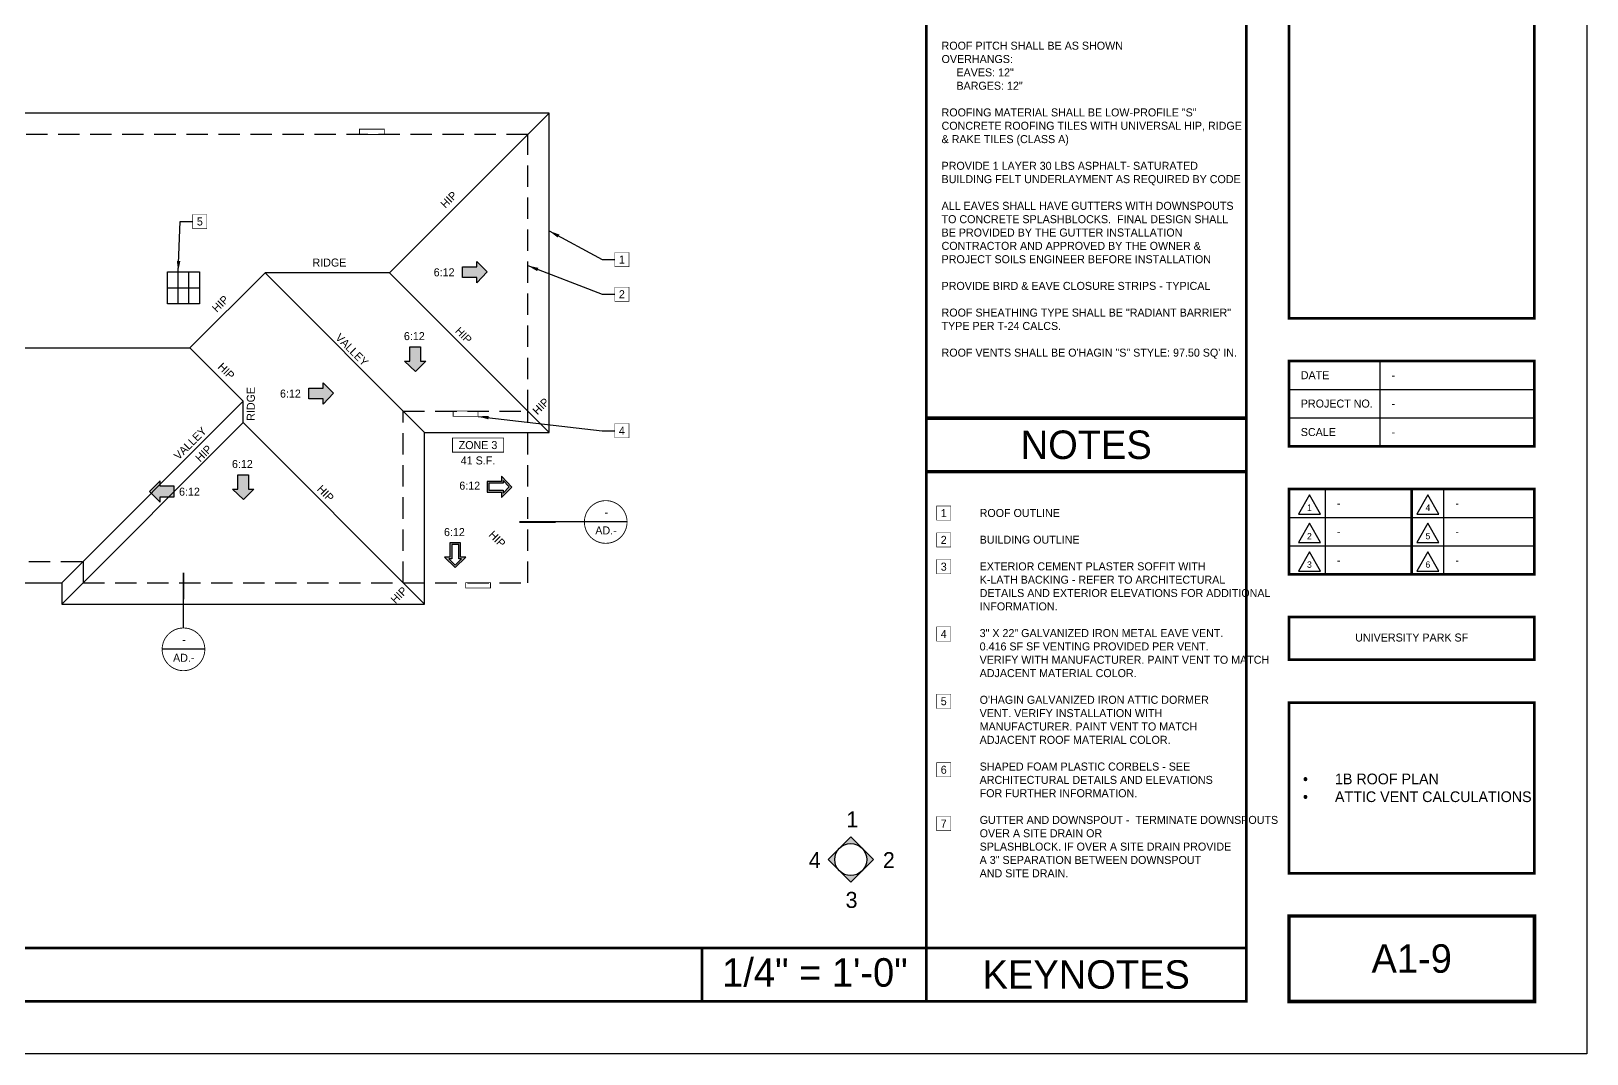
# Model space of a CAD drawing. Extents: x -1728 to 1117, y -1152 to 401.
# Drawn here: x -875 to 0, y -1152 to -577 of the extents above; entities that cross this region are included whole.
import ezdxf
from ezdxf.enums import TextEntityAlignment as Align

# ---------------------------------------------------------------- set-up
doc = ezdxf.new("R2010")
doc.units = 0
doc.header["$LTSCALE"] = 48
doc.header["$MEASUREMENT"] = 0
doc.linetypes.add('HIDDEN', pattern=[0.375, 0.25, -0.125])
doc.layers.get('0').update_dxf_attribs({"linetype": 'CONTINUOUS'})
doc.layers.add('24X36TB', color=7, linetype='CONTINUOUS', lineweight=30)
for name, color, linetype in [('30X42TB', 7, 'CONTINUOUS'), ('A-DIMS', 3, 'CONTINUOUS'), ('A-RF-BLDG', 42, 'HIDDEN'), ('A-RF-ROOF', 242, 'CONTINUOUS'), ('A-SYM', 2, 'CONTINUOUS'), ('A-SYM TEXT', 3, 'CONTINUOUS'), ('A-SYM-TEXT', 3, 'CONTINUOUS'), ('A-SYMTEXT', 2, 'CONTINUOUS'), ('A-TEXT', 3, 'CONTINUOUS'), ('TB-text', 3, 'CONTINUOUS')]:
    doc.layers.add(name, color=color, linetype=linetype)
doc.styles.get("Standard").update_dxf_attribs({"font": 'ERASMD.TTF', "height": 4.5})
doc.dimstyles.new('ARROW$7', dxfattribs={"dimscale": 48, "dimtxt": 0.18, "dimasz": 0.125, "dimexe": 0.1875, "dimexo": 0.0625, "dimgap": 0.09375, "dimtad": 1, "dimdec": 4, "dimzin": 3, "dimdsep": 46, "dimlunit": 4, "dimtxsty": 'Standard', "dimcen": 0.09375, "dimdle": 0.125, "dimclrd": 7, "dimclre": 7, "dimclrt": 7, "dimadec": 0, "dimazin": 0, "dimtfac": 1, "dimtdec": 4, "dimtofl": 0, "dimtmove": 2, "dimatfit": 3, "dimfxl": 1, "dimfrac": 2, "dimtolj": 1, "dimtzin": 0, "dimarcsym": 0})

# ---------------------------------------------------------------- blocks, each defined once
blk = doc.blocks.new('01PSRV01')
at = {"color": 0, "linetype": 'ByBlock'}
blk.add_lwpolyline([(0, 0.5), (-0.4330127018922099, -0.25), (0.4330127018922099, -0.25)], close=True, dxfattribs=at)
blk.add_attdef('NUMBER', text='', height=0.25, dxfattribs=at).set_placement((0, 0), align=Align.MIDDLE)
blk = doc.blocks.new('A$C06A91398')
at = {"layer": '24X36TB'}
for p, q in [((495.616438165267, 322.6444678693588), (495.616438165267, 274.6444678693588)), ((444.616438165267, 306.6444678693588), (582.616438165267, 306.6444678693588)), ((444.616438165267, 290.6444678693588), (582.616438165267, 290.6444678693588)), ((444.616438165267, 274.6444678693588), (582.616438165267, 274.6444678693588)), ((464.9224525990321, 250.6444678693588), (464.9224525990321, 202.6444678693588)), ((531.5331086224433, 250.6444678693588), (531.5331086224433, 202.6444678693588)), ((444.616438165267, 234.6444678693588), (582.616438165267, 234.6444678693588)), ((444.616438165267, 218.6444678693588), (582.616438165267, 218.6444678693588))]:
    blk.add_line(p, q, dxfattribs=at)
blk.add_lwpolyline([(-1115.883561834733, 1085.144467869359), (612.116438165267, 1085.144467869359), (612.116438165267, -66.85553213064122), (-1115.883561834733, -66.85553213064122)], close=True, dxfattribs=at)
for points, const_width in [([(420.616438165267, -37.35553213064122), (420.616438165267, 1055.644467869359), (-1055.883561834733, 1055.644467869359), (-1055.883561834733, -37.35553213064122)], 1.5), ([(444.616438165267, 346.6444678693588), (444.616438165267, 623.5168650718915), (582.616438165267, 623.5168650718915), (582.616438165267, 346.6444678693588)], 1.5), ([(444.616438165267, 274.6444678693588), (444.616438165267, 322.6444678693588), (582.616438165267, 322.6444678693588), (582.616438165267, 274.6444678693588)], 1.5), ([(444.616438165267, 202.6444678693588), (444.616438165267, 250.6444678693588), (582.616438165267, 250.6444678693588), (582.616438165267, 202.6444678693588)], 1.5), ([(444.616438165267, 178.6444678693588), (582.616438165267, 178.6444678693588), (582.616438165267, 154.6444678693588), (444.616438165267, 154.6444678693588)], 1.5), ([(444.616438165267, 34.64446786935878), (444.616438165267, 130.6444678693588), (582.616438165267, 130.6444678693588), (582.616438165267, 34.64446786935878)], 1.5), ([(444.616438165267, 10.64446786935878), (582.616438165267, 10.64446786935878), (582.616438165267, -37.35553213064122), (444.616438165267, -37.35553213064122)], 2)]:
    blk.add_lwpolyline(points, close=True, dxfattribs=dict(at, const_width=const_width))
at = {"layer": '24X36TB', "const_width": 1.5}
blk.add_lwpolyline([(513.616438165267, 250.6444678693588), (513.616438165267, 202.6444678693588)], dxfattribs=at)
at = {"layer": 'TB-text', "xscale": 14.40000000000146, "yscale": 14.39999999999418, "zscale": 14.4}
for p, values in [((456.1092900877156, 240.1680923055465), {'NUMBER': '1'}), ((522.7199461111195, 240.1680923055465), {'NUMBER': '4'}), ((456.1092900877156, 224.1680923055465), {'NUMBER': '2'}), ((522.7199461111195, 224.1680923055465), {'NUMBER': '5'}), ((456.1092900877156, 208.1680923055465), {'NUMBER': '3'}), ((522.7199461111195, 208.1680923055465), {'NUMBER': '6'})]:
    blk.add_blockref('01PSRV01', p, dxfattribs=at).add_auto_attribs(values)
at = {"layer": 'TB-text', "char_height": 4.5, "width": 51, "attachment_point": 4}
for s, insert in [('{\\fEras Medium ITC|b0|i0|c0|p34;DATE}', (451.262750278318, 314.6444678693588)), ('{\\fEras Medium ITC|b0|i0|c0|p34;PROJECT NO.}', (451.262750278318, 298.6444678693588)), ('{\\fEras Medium ITC|b0|i0|c0|p34;SCALE}', (451.262750278318, 282.6444678693588))]:
    blk.add_mtext(s, dxfattribs=dict(at, insert=insert))
blk = doc.blocks.new('ROOF ARROW 1')
at = {"layer": 'A-SYM-TEXT'}
h = blk.add_hatch(color=256, dxfattribs=at)
h.paths.add_polyline_path([(-13.8445185097662, 0.1554814902192452), (-8, -6), (-8, -3), (0, -3), (0, 3), (-8, 3), (-8, 6)])
h.paths.add_polyline_path([(-1, 2), (-1, -2), (-9, -2), (-9, -3.49447086987493), (-12.44839124063583, 0.1373951969799236), (-9, 3.585786437623029), (-9, 2)], flags=16)
blk.add_lwpolyline([(-13.8445185097662, 0.1554814902192447), (-8, -6), (-8, -3), (0, -3), (0, 3), (-8, 3), (-8, 6), (-13.8445185097662, 0.1554814902192447)], dxfattribs=at)
blk.add_lwpolyline([(-12.44839124063583, 0.1373951969799236), (-9, -3.494470869874931), (-9, -2), (-1, -2), (-1, 2), (-9, 2), (-9, 3.585786437623028)], close=True, dxfattribs=at)

msp = doc.modelspace()

# ---------------------------------------------------------------- hatches: boundary and pattern name
at = {"layer": 'A-SYM-TEXT'}
for points in [[(-618.3630028071229, -712.4839951529025), (-624.2075213169037, -718.6394766431217), (-624.2075213169037, -715.6394766431217), (-632.2075213169037, -715.6394766431217), (-632.2075213169037, -712.6394766431217), (-632.2075213169037, -709.6394766431217), (-624.2075213169037, -709.6394766431217), (-624.2075213169037, -706.6394766431217)], [(-658.6534327615027, -768.4756015895236), (-664.808914251722, -762.6310830797428), (-661.808914251722, -762.6310830797428), (-661.808914251722, -754.6310830797428), (-658.808914251722, -754.6310830797429), (-655.808914251722, -754.6310830797429), (-655.808914251722, -762.6310830797429), (-652.808914251722, -762.6310830797429)], [(-704.7770853423581, -780.673727332181), (-710.6216038521388, -786.8292088224002), (-710.6216038521388, -783.8292088224002), (-718.6216038521388, -783.8292088224002), (-718.6216038521388, -780.8292088224002), (-718.6216038521388, -777.8292088224002), (-710.6216038521388, -777.8292088224002), (-710.6216038521388, -774.8292088224002)], [(-808.1249079727099, -835.7986826154686), (-802.2803894629292, -841.9541641056878), (-802.2803894629292, -838.9541641056878), (-794.2803894629292, -838.9541641056878), (-794.2803894629292, -835.9541641056878), (-794.2803894629292, -832.9541641056878), (-802.2803894629292, -832.9541641056878), (-802.2803894629292, -829.9541641056878)], [(-755.3369534944813, -840.3659165127738), (-761.4924349847006, -834.5213980029929), (-758.4924349847006, -834.5213980029929), (-758.4924349847006, -826.5213980029929), (-755.4924349847006, -826.521398002993), (-752.4924349847006, -826.521398002993), (-752.4924349847006, -834.521398002993), (-749.4924349847006, -834.521398002993)]]:
    msp.add_hatch(color=256, dxfattribs=at).paths.add_polyline_path(points)
at = {"layer": 'A-SYMTEXT'}
h = msp.add_hatch(color=256, dxfattribs=at)
h.paths.add_polyline_path([(-401.2091776082671, -1042.795810738686), (-407.5731386389452, -1036.431849708015, -0.1989123673796635), (-404.9370996696234, -1042.795810738686, -0.1989123673796477), (-407.5731386389452, -1049.159771769371)])
h.paths.add_polyline_path([(-420.3010607003089, -1036.431849708015, -0.4142135623730894), (-407.5731386389452, -1036.431849708015), (-413.9370996696234, -1030.067888677329)])
h.paths.add_polyline_path([(-420.3010607003089, -1036.431849708015), (-426.6650217309871, -1042.795810738686), (-420.3010607003089, -1049.159771769371, -0.1989123673796663), (-422.9370996696234, -1042.795810738686, -0.1989123673796635)])
h.paths.add_polyline_path([(-420.3010607003089, -1049.159771769371), (-413.9370996696234, -1055.523732800042), (-407.5731386389452, -1049.159771769371, -0.4142135623730894)])

# ---------------------------------------------------------------- linework, layer by layer
at = {"layer": '24X36TB', "const_width": 1.5}
for points in [[(-371.5, -1122.5), (-371.5, -912), (-371.5, -29.5)], [(-1668, -1092.5), (-1074, -1092.5), (-191.5, -1092.5)], [(-497.5752157468087, -1122.5), (-497.5752157468087, -1092.5)]]:
    msp.add_lwpolyline(points, dxfattribs=at)
at = {"layer": '30X42TB', "color": 7, "const_width": 2}
for points in [[(-191.5, -794.7211985036847), (-371.5, -794.7211985036847)], [(-191.5, -824.7211985036847), (-371.5, -824.7211985036847)]]:
    msp.add_lwpolyline(points, dxfattribs=at)
at = {"layer": 'A-RF-BLDG'}
for p in [(-845.4867575306889, -875.1605321844654), (-845.4868908952972, -887.1605321735275)]:
    msp.add_line(p, (-845.4867575306903, -887.1605321842562), dxfattribs=at)
for points in [[(-595.4867575414969, -635.1605321842117), (-1225.486757541496, -635.1605321842117), (-1225.486757541496, -677.1605321842216), (-1297.486757541496, -677.1605321842206), (-1297.486757541497, -831.6605321842108), (-1181.986757541497, -831.6605321842108), (-1181.986757541497, -875.1605321842108), (-845.4867575307389, -875.1605321737221), (-845.4867575306903, -887.1605321734793), (-665.4867575415929, -887.1605321849516), (-665.4867575414969, -887.1605321851608), (-665.4867575414969, -887.1605321844745), (-665.4867575398398, -790.660532182902), (-595.4867575414969, -790.660532182902), (-595.4867575414974, -635.1605321842117)], [(-665.4867575414969, -887.1605321847337), (-595.4867575414974, -887.1605321844745), (-595.486757541501, -790.660532182902)]]:
    msp.add_lwpolyline(points, dxfattribs=at)
at = {"layer": 'A-RF-ROOF'}
for p, q in [((-583.4867575414971, -623.1605321842119), (-673.2367575408302, -712.9105321835978)), ((-743.2367575394287, -712.9105321835978), (-785.4867575401126, -755.1605321843072)), ((-743.2367575394283, -712.9105321835978), (-653.4867575414969, -802.6605321815)), ((-673.2367575408302, -712.9105321835978), (-743.2367575394283, -712.9105321835978)), ((-673.2367575408302, -712.9105321835978), (-583.4867575403487, -802.6605321840507)), ((-1061.986757541679, -755.1605321843053), (-785.4867575401126, -755.1605321843072)), ((-785.4867575419635, -755.1605321843072), (-755.4867575417538, -785.1605321845062)), ((-755.4867575417538, -785.1605321844895), (-857.4867575411708, -887.160532183967)), ((-755.4867575417538, -797.1605321844895), (-755.4867575417538, -785.1605321845062)), ((-755.4867575417538, -797.1605321844895), (-857.4867575411708, -899.160532183967)), ((-755.4867575417538, -797.1605321844896), (-653.4867575422422, -899.160532183967))]:
    msp.add_line(p, q, dxfattribs=at)
msp.add_lwpolyline([(-583.4867575414899, -623.1605321842119), (-1237.486757541492, -623.1605321842119), (-1237.486757541492, -665.1605321842117), (-1309.486757541496, -665.1605321842117), (-1309.486757541496, -831.6605321842108), (-1309.486757541496, -843.6605321842108), (-1193.986757541497, -843.6605321842108), (-1193.986757541497, -887.160532183967), (-857.4867575414073, -887.160532183967), (-857.4867575411708, -899.160532183967), (-653.4867575422422, -899.160532183967), (-653.4867575414969, -802.6605321815), (-583.4867575403487, -802.6605321840507), (-583.4867575414971, -623.1605321842119)], dxfattribs=at)
at = {"layer": 'A-SYM'}
for p, q in [((-792.098178761702, -730.3560581864713), (-792.098178761702, -712.3560581864713)), ((-786.098178761702, -730.3560581864713), (-786.098178761702, -712.3560581864713)), ((-798.098178761702, -721.3560581864713), (-780.098178761702, -721.3560581864713))]:
    msp.add_line(p, q, dxfattribs=at)
for points, const_width in [([(-690.1432359036462, -635.1605321842117), (-690.1432359036462, -632.1605321842117), (-676.1432359036462, -632.1605321842117), (-676.1432359036462, -635.1605321842117)], 0.5), ([(-783.9062959400362, -688.1450466480676), (-775.9062959400362, -688.1450466480676), (-775.9062959400362, -680.1450466480676), (-783.9062959400362, -680.1450466480676)], 0.25), ([(-546.5997041014907, -709.5118480018011), (-538.5997041014907, -709.5118480018011), (-538.5997041014907, -701.5118480018011), (-546.5997041014907, -701.5118480018011)], 0.25), ([(-546.5997041014907, -728.9977054441845), (-538.5997041014907, -728.9977054441845), (-538.5997041014907, -720.9977054441845), (-546.5997041014907, -720.9977054441845)], 0.25), ([(-637.4867575406683, -793.660532182902), (-637.4867575406683, -790.660532182902), (-623.4867575406683, -790.660532182902), (-623.4867575406683, -793.660532182902)], 0.5), ([(-546.5997041014907, -805.7216314488016), (-538.5997041014907, -805.7216314488016), (-538.5997041014907, -797.7216314488016), (-546.5997041014907, -797.7216314488016)], 0.25), ([(-637.8941965360573, -813.8238703368352), (-637.8941965360573, -805.8238703368352), (-609.0943313121825, -805.8238703368352), (-609.0943313121825, -813.8238703368352)], 0.5), ([(-365.63086685503, -852.0235702838636), (-357.63086685503, -852.0235702838636), (-357.63086685503, -844.0235702838636), (-365.63086685503, -844.0235702838636)], 0.25), ([(-365.63086685503, -867.0872616711076), (-357.63086685503, -867.0872616711076), (-357.63086685503, -859.0872616711076), (-365.63086685503, -859.0872616711076)], 0.25), ([(-365.63086685503, -882.1596950284675), (-357.63086685503, -882.1596950284675), (-357.63086685503, -874.1596950284675), (-365.63086685503, -874.1596950284675)], 0.25), ([(-630.4449855869962, -890.1605321845781), (-630.4449855869962, -887.1605321845781), (-616.4449855869962, -887.1605321845781), (-616.4449855869962, -890.1605321845781)], 0.5), ([(-365.63086685503, -919.9633328629079), (-357.63086685503, -919.9633328629079), (-357.63086685503, -911.9633328629079), (-365.63086685503, -911.9633328629079)], 0.25), ([(-365.63086685503, -957.8164350762036), (-357.63086685503, -957.8164350762036), (-357.63086685503, -949.8164350762036), (-365.63086685503, -949.8164350762036)], 0.25), ([(-365.63086685503, -996.3295706255831), (-357.63086685503, -996.3295706255831), (-357.63086685503, -988.3295706255831), (-365.63086685503, -988.3295706255831)], 0.25), ([(-365.63086685503, -1026.544126660874), (-357.63086685503, -1026.544126660874), (-357.63086685503, -1018.544126660874), (-365.63086685503, -1018.544126660874)], 0.25)]:
    msp.add_lwpolyline(points, close=True, dxfattribs=dict(at, const_width=const_width))
msp.add_lwpolyline([(-798.098178761702, -712.3560581864713), (-780.098178761702, -712.3560581864713), (-780.098178761702, -730.3560581864713), (-798.098178761702, -730.3560581864713)], close=True, dxfattribs=at)
at = {"layer": 'A-SYM-TEXT'}
for points in [[(-618.3630028071375, -712.4839951529025), (-624.2075213169037, -718.6394766431217), (-624.2075213169037, -715.6394766431217), (-632.2075213169037, -715.6394766431217), (-632.2075213169037, -709.6394766431217), (-624.2075213169037, -709.6394766431217), (-624.2075213169037, -706.6394766431217), (-618.3630028071375, -712.4839951529025)], [(-658.6534327615027, -768.4756015895091), (-664.808914251722, -762.6310830797428), (-661.808914251722, -762.6310830797428), (-661.808914251722, -754.6310830797428), (-655.808914251722, -754.6310830797429), (-655.808914251722, -762.6310830797429), (-652.808914251722, -762.6310830797429), (-658.6534327615027, -768.4756015895091)], [(-704.7770853423726, -780.673727332181), (-710.6216038521388, -786.8292088224002), (-710.6216038521388, -783.8292088224002), (-718.6216038521388, -783.8292088224002), (-718.6216038521388, -777.8292088224002), (-710.6216038521388, -777.8292088224002), (-710.6216038521388, -774.8292088224002), (-704.7770853423726, -780.673727332181)], [(-808.1249079726954, -835.7986826154686), (-802.2803894629292, -841.9541641056878), (-802.2803894629292, -838.9541641056878), (-794.2803894629292, -838.9541641056878), (-794.2803894629292, -832.9541641056878), (-802.2803894629292, -832.9541641056878), (-802.2803894629292, -829.9541641056878), (-808.1249079726954, -835.7986826154686)], [(-755.3369534944813, -840.3659165127592), (-761.4924349847006, -834.5213980029929), (-758.4924349847006, -834.5213980029929), (-758.4924349847006, -826.5213980029929), (-752.4924349847006, -826.521398002993), (-752.4924349847006, -834.521398002993), (-749.4924349847006, -834.521398002993), (-755.3369534944813, -840.3659165127592)]]:
    msp.add_lwpolyline(points, dxfattribs=at)
at = {"layer": 'A-SYMTEXT'}
for p, q in [((-563.6755606693155, -853.0213417200374), (-579.8040888493456, -853.0213417200374)), ((-539.6834413057882, -853.0213417200374), (-563.6755606693155, -853.0213417200374)), ((-789.097876928503, -912.6015101918083), (-789.097876928503, -896.4729820117782)), ((-777.1046034724932, -924.6042964175567), (-801.0967228360205, -924.6042964175567)), ((-426.6650217309871, -1042.795810738686), (-413.9370996696234, -1030.067888677329)), ((-401.2091776082671, -1042.795810738686), (-413.9370996696234, -1030.067888677329)), ((-413.9370996696234, -1055.523732800042), (-426.6650217309871, -1042.795810738686)), ((-413.9370996696234, -1055.523732800042), (-401.2091776082671, -1042.795810738686))]:
    msp.add_line(p, q, dxfattribs=at)
at = {"layer": 'A-SYMTEXT', "const_width": 0.5}
for points in [[(-563.6737330111923, -853.2307705972943, 229.181663609521), (-563.6755606693155, -853.0213417200447)], [(-801.0948951778973, -924.8137252948136, 229.181663609521), (-801.0967228360205, -924.604296417564)]]:
    msp.add_lwpolyline(points, format="xyb", dxfattribs=at)
at = {"layer": 'A-SYMTEXT', "const_width": 1}
for points in [[(-579.8040888493456, -853.0213417200374), (-600.2917496695177, -853.0213417200374)], [(-789.097876928503, -896.4729820117782), (-789.097876928503, -881.4754069758555)]]:
    msp.add_lwpolyline(points, dxfattribs=at)
at = {"layer": 'A-SYMTEXT'}
msp.add_circle((-413.9370996696234, -1042.795810738686), 9, dxfattribs=at)

# ---------------------------------------------------------------- block references
at = {"layer": 'A-DIMS'}
msp.add_blockref('A$C06A91398', (-612.116438165267, -1085.144467869359), dxfattribs=at)
at = {"layer": 'A-SYM-TEXT'}
for p, rotation in [((-618.3638646667387, -833.2178247231932), 180), ((-636.272289663093, -864.7687616573202), 90)]:
    msp.add_blockref('ROOF ARROW 1', p, dxfattribs=dict(at, rotation=rotation))

# ---------------------------------------------------------------- texts
at = {"layer": 'A-SYM TEXT', "char_height": 4.5, "width": 8.007204719033325, "attachment_point": 5}
for s, insert in [('5', (-779.9098982995674, -684.1450466480676)), ('1', (-542.6033064610219, -705.5118480018011)), ('2', (-542.6033064610219, -724.9977054441845)), ('4', (-542.6033064610219, -801.7216314488016)), ('1', (-361.6344692145612, -848.0235702838636)), ('2', (-361.6344692145612, -863.0872616711076)), ('3', (-361.6344692145612, -878.1596950284675)), ('4', (-361.6344692145612, -915.9633328629079)), ('5', (-361.6344692145612, -953.8164350762036)), ('6', (-361.6344692145612, -992.3295706255831)), ('7', (-361.6344692145612, -1022.544126660874))]:
    msp.add_mtext(s, dxfattribs=dict(at, insert=insert))
at = {"layer": 'A-SYM-TEXT', "char_height": 4.5, "attachment_point": 5}
for s, insert, width in [('ZONE 3', (-623.4942639241199, -809.8238703368352), 28.7998652238748), ('41 S.F.', (-623.4942639241199, -818.4668193768939), 28.7998652238748), ('-', (-551.3934385297366, -847.48883227043), 10.82924567061127), ('AD.-', (-551.5272210863955, -857.7784214358488), 10.82924567061127), ('AD.-', (-788.9483832531005, -929.3613761333681), 10.82924567061127), ('-', (-788.8146006964416, -919.0717869679493), 10.82924567061127)]:
    msp.add_mtext(s, dxfattribs=dict(at, insert=insert, width=width))
at = {"layer": 'A-SYMTEXT', "color": 3, "char_height": 9, "width": 48.1950374845037, "attachment_point": 1}
for s, insert in [('{\\fEras Medium ITC|b0|i0|c0|p34;1}', (-416.3846390799736, -1015.721314557442)), ('{\\fEras Medium ITC|b0|i0|c0|p34;4}', (-437.4927054016371, -1038.599175757414)), ('{\\fEras Medium ITC|b0|i0|c0|p34;2}', (-395.8268396363055, -1038.599175757414)), ('{\\fEras Medium ITC|b0|i0|c0|p34;3}', (-416.7996338276062, -1060.951417459035))]:
    msp.add_mtext(s, dxfattribs=dict(at, insert=insert))
at = {"layer": 'A-TEXT'}
for s, rotation, p in [('HIP', 44.99999999999327, (-641.8030035132006, -676.9866986891074)), ('HIP', 44.99999999999327, (-770.3200732763271, -735.5037684536704)), ('HIP', 315.0000000000047, (-636.7619584587151, -746.0838505311385)), ('VALLEY', 315.0000000000047, (-704.040008875254, -749.7992203410668)), ('HIP', 315.0000000000047, (-770.1759734546931, -766.2347809447331)), ('RIDGE', 90, (-748.9828357530514, -796.1538304774422)), ('HIP', 44.99999999999327, (-590.045723794376, -793.1490353259159)), ('VALLEY', 44.99999999999327, (-791.8328330542199, -818.4160639232766)), ('HIP', 44.99999999999327, (-779.6867361158384, -819.6105289557636)), ('HIP', 315.0000000000047, (-714.3546433278634, -834.9911656638035)), ('HIP', 315.0000000000047, (-617.8377495131526, -860.6704403904662)), ('HIP', 44.99999999999327, (-669.913288671275, -899.2510842586094))]:
    msp.add_text(s, height=4.5, rotation=rotation, dxfattribs=at).set_placement(p)
for s, p in [('RIDGE', (-716.5490150687392, -709.4528513234418)), ('6:12', (-648.4100719579214, -714.92438454684)), ('6:12', (-665.1571781005459, -750.8018669433203)), ('6:12', (-734.8241544931566, -783.1141167261185)), ('6:12', (-761.8406988335246, -822.6921818665704)), ('6:12', (-634.006692668383, -834.8502746065259)), ('6:12', (-791.594167327853, -838.2390720094061)), ('6:12', (-642.620553511917, -860.9395455208977))]:
    msp.add_text(s, height=4.5, dxfattribs=at).set_placement(p)
for s, insert, char_height, width, attachment_point in [('ROOF PITCH SHALL BE AS SHOWN\\POVERHANGS:\\P     EAVES: 12" \\P     BARGES: 12"\\P\\PROOFING MATERIAL SHALL BE LOW-PROFILE "S" CONCRETE ROOFING TILES WITH UNIVERSAL HIP, RIDGE & RAKE TILES (CLASS A)\\P\\PPROVIDE 1 LAYER 30 LBS ASPHALT- SATURATED BUILDING FELT UNDERLAYMENT AS REQUIRED BY CODE\\P\\PALL EAVES SHALL HAVE GUTTERS WITH DOWNSPOUTS TO CONCRETE SPLASHBLOCKS.  FINAL DESIGN SHALL BE PROVIDED BY THE GUTTER INSTALLATION CONTRACTOR AND APPROVED BY THE OWNER & PROJECT SOILS ENGINEER BEFORE INSTALLATION\\P\\PPROVIDE BIRD & EAVE CLOSURE STRIPS - TYPICAL\\P\\PROOF SHEATHING TYPE SHALL BE "RADIANT BARRIER" TYPE PER T-24 CALCS.\\P\\PROOF VENTS SHALL BE O\'HAGIN "S" STYLE: 97.50 SQ\' IN.', (-362.8447189220769, -583.0455644388348), 4.5, 168.375, 1), ('NOTES', (-281.5, -809.7211985036847), 16, 180, 5), ('ROOF OUTLINE\\P\\PBUILDING OUTLINE \\P\\PEXTERIOR CEMENT PLASTER SOFFIT WITH \\PK-LATH BACKING - REFER TO ARCHITECTURAL \\PDETAILS AND EXTERIOR ELEVATIONS FOR ADDITIONAL INFORMATION.\\P\\P3" X 22" GALVANIZED IRON METAL EAVE VENT.\\P0.416 SF SF VENTING PROVIDED PER VENT.  \\PVERIFY WITH MANUFACTURER. PAINT VENT TO MATCH ADJACENT MATERIAL COLOR.\\P\\PO\'HAGIN GALVANIZED IRON ATTIC DORMER \\PVENT. VERIFY INSTALLATION WITH \\PMANUFACTURER. PAINT VENT TO MATCH \\PADJACENT ROOF MATERIAL COLOR.\\P\\PSHAPED FOAM PLASTIC CORBELS - SEE ARCHITECTURAL DETAILS AND ELEVATIONS \\PFOR FURTHER INFORMATION.\\P\\PGUTTER AND DOWNSPOUT -  TERMINATE DOWNSPOUTS OVER A SITE DRAIN OR \\PSPLASHBLOCK. IF OVER A SITE DRAIN PROVIDE \\PA 3" SEPARATION BETWEEN DOWNSPOUT \\PAND SITE DRAIN.\\P\\P\\P  ', (-341.4246889721508, -845.7020476091075), 4.5, 168.375, 1), ('1/4" = 1\'-0"', (-434.0492467317163, -1098.222734309573), 16, 628.1875, 2), ('KEYNOTES', (-281.5, -1107.5), 16, 180, 5)]:
    msp.add_mtext(s, dxfattribs=dict(at, insert=insert, char_height=char_height, width=width, attachment_point=attachment_point))
at = {"layer": 'TB-text'}
for s, insert, char_height, width, attachment_point in [('{\\fEras Medium ITC|b0|i0|c0|p34;-}', (-109.853687886949, -770.5), 4.5, 51, 4), ('{\\fEras Medium ITC|b0|i0|c0|p34;-}', (-109.853687886949, -786.5), 4.5, 51, 4), ('{\\fEras Medium ITC|b0|i0|c0|p34;-}', (-109.853687886949, -802.5), 4.5, 51, 4), ('{\\fEras Medium ITC|b0|i0|c0|p34;-}', (-140.547673453184, -842.5), 4.5, 51, 4), ('{\\fEras Medium ITC|b0|i0|c0|p34;-}', (-73.9370174297801, -842.5), 4.5, 51, 4), ('{\\fEras Medium ITC|b0|i0|c0|p34;-}', (-140.547673453184, -858.5), 4.5, 51, 4), ('{\\fEras Medium ITC|b0|i0|c0|p34;-}', (-73.9370174297801, -858.5), 4.5, 51, 4), ('{\\fEras Medium ITC|b0|i0|c0|p34;-}', (-140.547673453184, -874.5), 4.5, 51, 4), ('{\\fEras Medium ITC|b0|i0|c0|p34;-}', (-73.9370174297801, -874.5), 4.5, 51, 4), ('{\\fEras Demi ITC|b0|i0|c0|p34;UNIVERSITY PARK SF}', (-98.5, -918), 4.5, 138, 5), ('\\pi-18,l18,t18;{\\fSymbol|b0|i0|c2|p18;·^I}1B ROOF PLAN\\P{\\fSymbol|b0|i0|c2|p18;·^I}ATTIC VENT CALCULATIONS', (-159.6498809819605, -1002.5), 6, 130.1498809819641, 4), ('{\\fEras Demi ITC|b0|i0|c0|p34;A1-9}', (-98.5, -1098.5), 16, 138, 5)]:
    msp.add_mtext(s, dxfattribs=dict(at, insert=insert, char_height=char_height, width=width, attachment_point=attachment_point))

# ---------------------------------------------------------------- leaders
at = {"layer": 'A-SYM-TEXT'}
for points in [[(-792.098178761702, -712.3560581864788), (-790.9062959400362, -684.1450466480676), (-783.9062959400362, -684.1450466480676)], [(-583.486757541073, -689.4518495016571), (-553.5997041014907, -705.5118480018011), (-546.5997041014907, -705.5118480018011)], [(-595.4867575414971, -708.9377069440309), (-553.5997041014907, -724.9977054441845), (-546.5997041014907, -724.9977054441845)], [(-623.4867575406683, -793.6605321829095), (-553.5997041014907, -801.7216314488016), (-546.5997041014907, -801.7216314488016)]]:
    msp.add_leader(points, dimstyle='ARROW$7', dxfattribs=at)

doc.saveas('drawing.dxf')
